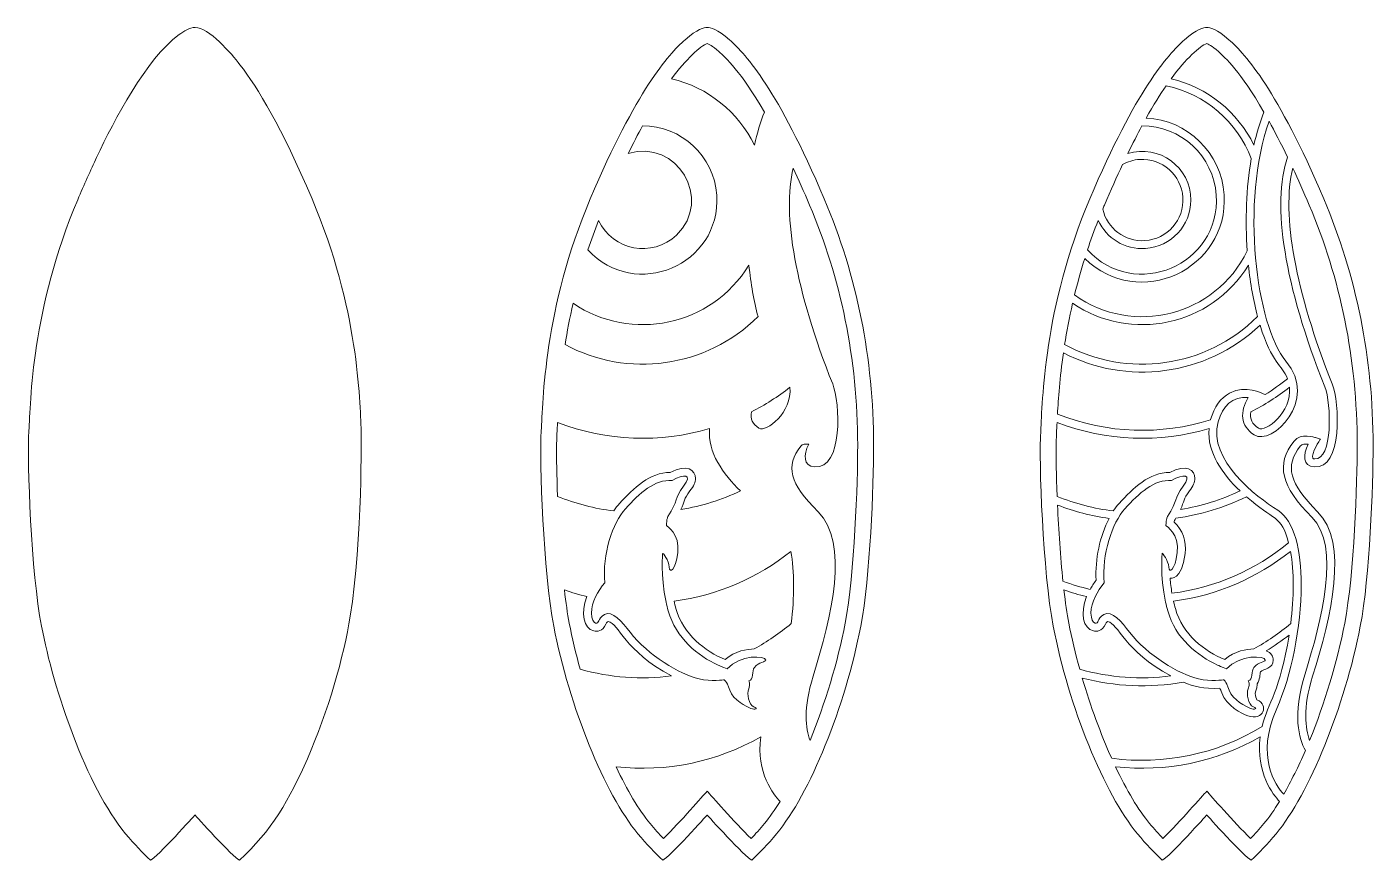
# Model space of a CAD drawing. Header units: inches. Extents: x 92 to 771, y 6 to 426.
import ezdxf

# ---------------------------------------------------------------- set-up
doc = ezdxf.new("R2010")
doc.units = ezdxf.units.IN
doc.header["$MEASUREMENT"] = 0
doc.layers.add('_U+0421_U+043B_U+043E_U+0439 1', color=7, linetype='Continuous')

# ---------------------------------------------------------------- blocks, each defined once
blk = doc.blocks.new('block 2')
at = {"layer": '_U+0421_U+043B_U+043E_U+0439 1', "color": 1, "lineweight": 9, "true_color": 0xff0000}
for points, knots in [([(168.9, 422.35), (170.97, 423.89), (174.3, 425.98), (176.88, 425.87), (183.73, 426.18), (195.34, 412.62), (199.55, 407.14), (208.47, 395.53), (220.5, 375.64), (235.9, 339.48), (259.35, 284.38), (260.07, 237.98), (260.66, 222.56), (260.65, 222.67), (261.46, 167.94), (255.2, 129.06), (251.94, 108.78), (244.01, 81.19), (233.54, 57.2), (224.73, 37.02), (215.22, 20.41), (199.3, 6.13), (196.26, 7.2), (176.86, 28.86), (176.86, 28.86), (176.86, 28.86), (157.54, 7.23), (154.44, 6.13), (150.54, 9.64), (146.36, 14.02), (141.87, 19.42), (121.96, 43.39), (105.62, 91.87), (99.42, 124.06), (94.28, 150.74), (92.08, 206.72), (93.09, 222.55), (93.89, 236.8), (94.4, 284.13), (117.68, 339.07), (120.87, 346.59), (124.23, 354.06), (127.23, 360.42), (136.25, 379.52), (151.96, 409.77), (168.9, 422.35)], [0, 0, 0, 0, 1, 1, 1, 2, 2, 2, 3, 3, 3, 4, 4, 4, 5, 5, 5, 6, 6, 6, 7, 7, 7, 8, 8, 8, 9, 9, 9, 10, 10, 10, 11, 11, 11, 12, 12, 12, 13, 13, 13, 14, 14, 14, 15, 15, 15, 15]), ([(424.1, 419.72), (415.35, 411.9), (399.71, 394.59), (376.25, 339.48), (352.79, 284.37), (352.41, 236.87), (351.49, 222.55), (350.51, 207.17), (352.59, 151.2), (357.82, 124.06), (365.64, 83.47), (383.61, 39.47), (400.27, 19.42), (404.76, 14.03), (408.94, 9.64), (412.84, 6.13), (415.94, 7.23), (435.26, 28.86), (435.26, 28.86), (435.26, 28.86), (454.66, 7.2), (457.7, 6.13), (461.6, 9.63), (465.79, 14.02), (470.28, 19.42), (486.94, 39.47), (504.91, 83.47), (512.73, 124.06), (517.51, 148.87), (519.16, 194.8), (519.16, 215.29), (519.16, 258.96), (510.81, 300.68), (494.3, 339.48), (470.84, 394.59), (455.2, 411.9), (446.45, 419.72), (440.27, 425.24), (436.79, 425.94), (435.27, 425.87), (433.76, 425.94), (430.28, 425.24), (424.1, 419.72)], [0, 0, 0, 0, 1, 1, 1, 2, 2, 2, 3, 3, 3, 4, 4, 4, 5, 5, 5, 6, 6, 6, 7, 7, 7, 8, 8, 8, 9, 9, 9, 10, 10, 10, 11, 11, 11, 12, 12, 12, 13, 13, 13, 14, 14, 14, 14]), ([(676.09, 419.72), (667.34, 411.9), (651.7, 394.59), (628.24, 339.48), (604.78, 284.37), (604.4, 236.87), (603.48, 222.55), (602.49, 207.17), (604.58, 151.2), (609.81, 124.06), (617.63, 83.47), (635.6, 39.47), (652.26, 19.42), (656.75, 14.03), (660.93, 9.64), (664.83, 6.13), (667.93, 7.23), (687.25, 28.86), (687.25, 28.86), (687.25, 28.86), (706.65, 7.2), (709.69, 6.13), (713.59, 9.63), (717.78, 14.02), (722.26, 19.42), (738.93, 39.47), (756.9, 83.47), (764.72, 124.06), (769.49, 148.87), (771.15, 194.8), (771.15, 215.29), (771.15, 258.96), (762.8, 300.68), (746.28, 339.48), (722.82, 394.59), (707.18, 411.9), (698.43, 419.72), (692.26, 425.24), (688.78, 425.94), (687.26, 425.87), (685.74, 425.94), (682.27, 425.24), (676.09, 419.72)], [0, 0, 0, 0, 1, 1, 1, 2, 2, 2, 3, 3, 3, 4, 4, 4, 5, 5, 5, 6, 6, 6, 7, 7, 7, 8, 8, 8, 9, 9, 9, 10, 10, 10, 11, 11, 11, 12, 12, 12, 13, 13, 13, 14, 14, 14, 14]), ([(441.11, 413.76), (444.45, 410.78), (452.2, 403.85), (464.08, 383.27), (462.05, 378.12), (460.4, 372.53), (459.09, 366.65), (450.92, 383.17), (435.69, 395.7), (417.26, 400.07), (424.42, 409.87), (431.93, 416.6), (435.27, 417.83), (435.89, 417.61), (437.78, 416.74), (441.11, 413.76)], [0, 0, 0, 0, 1, 1, 1, 2, 2, 2, 3, 3, 3, 4, 4, 4, 5, 5, 5, 5]), ([(693.1, 413.76), (696.43, 410.78), (704.19, 403.85), (716.07, 383.27), (714.04, 378.12), (712.38, 372.53), (711.07, 366.65), (702.9, 383.17), (687.68, 395.7), (669.25, 400.07), (676.48, 409.97), (683.98, 416.62), (687.26, 417.83), (687.87, 417.61), (689.77, 416.74), (693.1, 413.76)], [0, 0, 0, 0, 1, 1, 1, 2, 2, 2, 3, 3, 3, 4, 4, 4, 5, 5, 5, 5]), ([(625.7, 309.47), (652.78, 282.82), (698.44, 303.93), (696.01, 341.6), (694.63, 362.78), (677.45, 379.24), (656.73, 380.22), (660.45, 386.86), (663.79, 392.21), (666.75, 396.53), (686.58, 392.4), (702.68, 378.25), (709.72, 359.79), (707.14, 344.88), (706.59, 328.59), (707.65, 313.21), (691.57, 280.26), (650.03, 269.99), (620.56, 291.03), (622.01, 296.96), (623.71, 303.12), (625.7, 309.47)], [0, 0, 0, 0, 1, 1, 1, 2, 2, 2, 3, 3, 3, 4, 4, 4, 5, 5, 5, 6, 6, 6, 7, 7, 7, 7]), ([(402.56, 376.27), (422.16, 376.38), (438.74, 361.15), (440.03, 341.34), (442.33, 306.12), (398.81, 287.76), (375.1, 313.79), (376.71, 318.65), (378.51, 323.62), (380.48, 328.66), (387.56, 313.31), (407.62, 309.65), (419.69, 321.21), (438.58, 339.3), (419.77, 369.93), (395.41, 362.31), (397.92, 367.46), (400.31, 372.1), (402.56, 376.27)], [0, 0, 0, 0, 1, 1, 1, 2, 2, 2, 3, 3, 3, 4, 4, 4, 5, 5, 5, 6, 6, 6, 6]), ([(627.09, 313.79), (628.7, 318.65), (630.49, 323.62), (632.47, 328.66), (636.59, 319.72), (645.91, 313.78), (656.33, 314.46), (669.29, 315.3), (679.24, 326.08), (679.24, 338.89), (679.24, 355.47), (663.18, 367.25), (647.39, 362.31), (649.91, 367.46), (652.29, 372.1), (654.55, 376.27), (674.14, 376.38), (690.73, 361.15), (692.02, 341.34), (694.32, 306.12), (650.79, 287.76), (627.09, 313.79)], [0, 0, 0, 0, 1, 1, 1, 2, 2, 2, 3, 3, 3, 4, 4, 4, 5, 5, 5, 6, 6, 6, 7, 7, 7, 7]), ([(728.02, 360.47), (719.87, 336.59), (726.44, 295.78), (746.81, 244.68), (750.15, 236.3), (750.86, 207.59), (741.73, 208.35), (741.34, 208.39), (740.85, 208.48), (740.72, 208.75), (739.61, 211), (744.5, 218.17), (744.56, 218.27), (744.56, 218.27), (742.18, 219.11), (742.18, 219.11), (741.87, 219.22), (734.64, 221.7), (731.27, 217.25), (721.96, 205.69), (724.59, 194.58), (740.36, 178.9), (754.79, 164.56), (745.25, 126.99), (736.83, 99.98), (730.36, 79.23), (733.74, 67.27), (736.98, 61.38), (733.48, 53.26), (729.79, 45.78), (726.06, 39.28), (722.03, 43.73), (711.73, 58.31), (722.52, 82.48), (729.88, 98.96), (734.91, 123.8), (734.91, 144.87), (734.91, 162.28), (731.47, 177.11), (723.06, 182.51), (712.24, 189.45), (687.68, 207.68), (693.06, 227.1), (695.25, 234.97), (700.06, 240.14), (708.19, 239.37), (703.91, 232.22), (704.17, 225.01), (711.11, 220.51), (720.18, 214.64), (743.91, 237.99), (727.22, 257.7), (712.04, 275.6), (704.34, 338.09), (718.65, 378.7), (721.55, 373.44), (724.67, 367.41), (728.02, 360.47)], [0, 0, 0, 0, 1, 1, 1, 2, 2, 2, 3, 3, 3, 4, 4, 4, 5, 5, 5, 6, 6, 6, 7, 7, 7, 8, 8, 8, 9, 9, 9, 10, 10, 10, 11, 11, 11, 12, 12, 12, 13, 13, 13, 14, 14, 14, 15, 15, 15, 16, 16, 16, 17, 17, 17, 18, 18, 18, 19, 19, 19, 19]), ([(635.6, 336.34), (638.81, 343.88), (641.86, 350.67), (644.76, 356.81), (647.34, 358.26), (650.27, 359.18), (653.4, 359.39), (664.69, 360.12), (674.47, 351.54), (675.2, 340.25), (675.94, 328.88), (667.26, 319.18), (656.06, 318.45), (645.94, 317.79), (636.98, 324.58), (634.76, 334.33), (635.04, 335), (635.31, 335.67), (635.6, 336.34)], [0, 0, 0, 0, 1, 1, 1, 2, 2, 2, 3, 3, 3, 4, 4, 4, 5, 5, 5, 6, 6, 6, 6]), ([(486.93, 336.34), (502.55, 299.65), (511.16, 258.92), (511.16, 215.29), (511.16, 196.67), (509.62, 150.24), (504.87, 125.57), (501.07, 105.83), (494.63, 84.84), (487.13, 66.48), (484.97, 72.41), (483.63, 82.67), (488.66, 98.79), (498.14, 129.16), (506.99, 166.04), (491.2, 181.74), (476.87, 195.97), (474.49, 204.92), (482.44, 214.79), (483.25, 215.87), (484.96, 216), (486.46, 215.84), (483.79, 210.46), (483.62, 204.85), (489.41, 204.37), (504.03, 203.14), (502.23, 236.91), (498.54, 246.16), (479.96, 292.79), (472.93, 331.66), (478.62, 355.02), (481.27, 349.35), (484.04, 343.15), (486.93, 336.34)], [0, 0, 0, 0, 1, 1, 1, 2, 2, 2, 3, 3, 3, 4, 4, 4, 5, 5, 5, 6, 6, 6, 7, 7, 7, 8, 8, 8, 9, 9, 9, 10, 10, 10, 11, 11, 11, 11]), ([(738.92, 336.34), (754.54, 299.65), (763.15, 258.92), (763.15, 215.29), (763.15, 196.67), (761.61, 150.24), (756.86, 125.57), (753.06, 105.83), (746.61, 84.84), (739.12, 66.48), (736.95, 72.41), (735.62, 82.67), (740.65, 98.79), (750.12, 129.16), (758.97, 166.04), (743.19, 181.74), (728.86, 195.97), (726.47, 204.92), (734.43, 214.79), (735.24, 215.87), (736.95, 216), (738.45, 215.84), (735.78, 210.46), (735.61, 204.85), (741.4, 204.37), (756.02, 203.14), (754.22, 236.91), (750.53, 246.16), (731.94, 292.79), (724.92, 331.66), (730.61, 355.02), (733.25, 349.36), (736.02, 343.15), (738.92, 336.34)], [0, 0, 0, 0, 1, 1, 1, 2, 2, 2, 3, 3, 3, 4, 4, 4, 5, 5, 5, 6, 6, 6, 7, 7, 7, 8, 8, 8, 9, 9, 9, 10, 10, 10, 11, 11, 11, 11]), ([(367.58, 286.84), (396.93, 267.01), (437.3, 275.23), (456.28, 306.09), (457.25, 296.77), (458.81, 287.93), (460.89, 280.13), (434.51, 254.09), (395.04, 249.05), (363.55, 266.02), (364.58, 272.5), (365.89, 279.47), (367.58, 286.84)], [0, 0, 0, 0, 1, 1, 1, 2, 2, 2, 3, 3, 3, 4, 4, 4, 4]), ([(619.57, 286.84), (648.92, 267.01), (689.29, 275.23), (708.27, 306.09), (709.23, 296.77), (710.8, 287.93), (712.88, 280.13), (686.5, 254.09), (647.03, 249.05), (615.54, 266.02), (616.56, 272.5), (617.88, 279.47), (619.57, 286.84)], [0, 0, 0, 0, 1, 1, 1, 2, 2, 2, 3, 3, 3, 4, 4, 4, 4]), ([(614.91, 261.83), (646.67, 245.38), (686.48, 249.81), (714.12, 275.78), (720.06, 256.43), (725.28, 255.95), (727.94, 248.81), (724.38, 245.92), (720.65, 243.26), (716.79, 240.81), (714.77, 241.54), (707.06, 245.92), (698.79, 241.57), (694.24, 239.17), (691.01, 234.67), (689.21, 228.17), (689.2, 228.14), (689.19, 228.1), (689.18, 228.06), (664.28, 220.33), (637.08, 220.98), (611.94, 230.98), (612.36, 238.62), (613.09, 249.17), (614.91, 261.83)], [0, 0, 0, 0, 1, 1, 1, 2, 2, 2, 3, 3, 3, 4, 4, 4, 5, 5, 5, 6, 6, 6, 7, 7, 7, 8, 8, 8, 8]), ([(461.3, 223.87), (458.2, 225.88), (456.89, 228.5), (457.52, 232.04), (464.39, 235.56), (470.89, 239.73), (476.96, 244.51), (478.26, 231.86), (464.96, 221.5), (461.3, 223.87)], [0, 0, 0, 0, 1, 1, 1, 2, 2, 2, 3, 3, 3, 3]), ([(728.95, 244.51), (730.25, 231.86), (716.95, 221.5), (713.28, 223.87), (710.19, 225.88), (708.88, 228.5), (709.51, 232.04), (716.37, 235.56), (722.88, 239.73), (728.95, 244.51)], [0, 0, 0, 0, 1, 1, 1, 2, 2, 2, 3, 3, 3, 3]), ([(359.73, 226.72), (359.73, 226.73), (359.73, 226.75), (359.73, 226.76), (384.62, 217.18), (411.51, 216.38), (436.42, 223.65), (435.39, 211.69), (443.25, 200.67), (452.07, 192.24), (442.61, 187.8), (432.52, 184.6), (422.02, 182.84), (423.95, 187.08), (423.34, 187.99), (426.53, 192.21), (428.45, 194.75), (429.3, 196.7), (429.3, 198.55), (429.3, 202.75), (425.03, 206.01), (416.6, 201.53), (406.34, 201.72), (398.05, 193.63), (391.05, 185.96), (390.03, 184.84), (389.05, 183.53), (388.12, 182.12), (378.44, 183.33), (368.98, 185.78), (359.8, 189.44), (358.88, 212.57), (359.36, 219.46), (359.73, 226.72)], [0, 0, 0, 0, 1, 1, 1, 2, 2, 2, 3, 3, 3, 4, 4, 4, 5, 5, 5, 6, 6, 6, 7, 7, 7, 8, 8, 8, 9, 9, 9, 10, 10, 10, 11, 11, 11, 11]), ([(611.72, 226.72), (611.72, 226.73), (611.72, 226.75), (611.72, 226.76), (636.6, 217.18), (663.5, 216.38), (688.41, 223.65), (687.38, 211.69), (695.24, 200.67), (704.06, 192.24), (694.59, 187.8), (684.5, 184.6), (674.01, 182.84), (675.94, 187.08), (675.32, 187.99), (678.52, 192.21), (680.43, 194.75), (681.29, 196.7), (681.29, 198.55), (681.29, 202.75), (677.02, 206.01), (668.59, 201.53), (658.33, 201.72), (650.04, 193.63), (643.04, 185.96), (642.01, 184.84), (641.04, 183.53), (640.11, 182.12), (630.43, 183.33), (620.96, 185.78), (611.79, 189.44), (610.87, 212.57), (611.35, 219.46), (611.72, 226.72)], [0, 0, 0, 0, 1, 1, 1, 2, 2, 2, 3, 3, 3, 4, 4, 4, 5, 5, 5, 6, 6, 6, 7, 7, 7, 8, 8, 8, 9, 9, 9, 10, 10, 10, 11, 11, 11, 11]), ([(431.16, 97.45), (421.34, 99.68), (405.38, 109.45), (396.34, 120.96), (392.39, 126.27), (387.24, 132.13), (383.41, 129.95), (379.57, 127.77), (381, 125.14), (378.9, 125.59), (377.94, 125.79), (376.85, 127.64), (376.85, 130.68), (376.85, 136.12), (380.1, 141.74), (383.56, 145.97), (382.27, 160.14), (387.47, 176.1), (394.01, 183.27), (401.08, 191.01), (408.75, 198.23), (417.55, 197.48), (423.62, 201.01), (427.99, 200.78), (423.34, 194.62), (418.47, 188.18), (420.91, 187.67), (415.44, 179.28), (415.2, 178.9), (415.05, 178.29), (414.96, 177.85), (414.96, 177.85), (414.96, 177.85), (414.96, 177.85), (414.69, 176.45), (414.69, 174.77), (414.69, 174.77), (414.73, 174.67), (421.61, 170.45), (420.4, 161.16), (419.2, 151.91), (416.27, 150.48), (416.12, 153.86), (415.97, 157.25), (412.81, 160.93), (412.81, 160.93), (412.81, 160.83), (411.46, 150.08), (414.51, 136.21), (414.51, 136.21), (414.51, 136.21), (414.51, 136.21), (414.82, 134.78), (415.18, 133.32), (415.59, 131.83), (419.43, 117.96), (430.61, 109.05), (440.72, 104.42), (441.19, 104.22), (442.81, 103.44), (445.29, 102.58), (451.69, 109.86), (464.81, 109.26), (464.81, 106.97), (464.81, 105.95), (461.31, 106.13), (459.05, 103.26), (457.61, 101.42), (458.87, 97.13), (456.18, 96.43), (456.19, 96.33), (457.31, 94.91), (456.18, 92.48), (455.05, 90.06), (456.29, 84.31), (458.77, 83.35), (461.24, 82.39), (459.38, 81.88), (457.27, 82.61), (455.16, 83.35), (448.34, 86.73), (446.59, 91.81), (444.84, 96.88), (443.77, 97), (443.77, 97), (443.77, 97), (437.21, 96.07), (431.16, 97.45)], [0, 0, 0, 0, 1, 1, 1, 2, 2, 2, 3, 3, 3, 4, 4, 4, 5, 5, 5, 6, 6, 6, 7, 7, 7, 8, 8, 8, 9, 9, 9, 10, 10, 10, 11, 11, 11, 12, 12, 12, 13, 13, 13, 14, 14, 14, 15, 15, 15, 16, 16, 16, 17, 17, 17, 18, 18, 18, 19, 19, 19, 20, 20, 20, 21, 21, 21, 22, 22, 22, 23, 23, 23, 24, 24, 24, 25, 25, 25, 26, 26, 26, 27, 27, 27, 28, 28, 28, 29, 29, 29, 29]), ([(683.14, 97.45), (673.33, 99.68), (657.37, 109.45), (648.33, 120.96), (644.38, 126.27), (639.23, 132.13), (635.39, 129.95), (631.56, 127.77), (632.99, 125.14), (630.88, 125.59), (629.92, 125.79), (628.84, 127.64), (628.84, 130.68), (628.84, 136.12), (632.09, 141.74), (635.54, 145.97), (634.26, 160.14), (639.45, 176.1), (646, 183.27), (653.06, 191.01), (660.73, 198.23), (669.53, 197.48), (675.6, 201.01), (679.98, 200.78), (675.32, 194.62), (670.45, 188.18), (672.89, 187.67), (667.43, 179.28), (667.19, 178.9), (667.04, 178.29), (666.95, 177.85), (666.95, 177.85), (666.95, 177.85), (666.95, 177.85), (666.68, 176.45), (666.68, 174.77), (666.68, 174.77), (666.72, 174.67), (673.6, 170.45), (672.39, 161.16), (671.19, 151.91), (668.25, 150.48), (668.1, 153.86), (667.95, 157.25), (664.8, 160.93), (664.8, 160.93), (664.8, 160.83), (663.45, 150.08), (666.49, 136.21), (666.49, 136.21), (666.5, 136.21), (666.5, 136.21), (666.81, 134.78), (667.17, 133.32), (667.58, 131.83), (671.42, 117.96), (682.6, 109.05), (692.7, 104.42), (693.18, 104.22), (694.79, 103.44), (697.28, 102.58), (703.67, 109.86), (716.79, 109.26), (716.79, 106.97), (716.79, 105.95), (713.3, 106.13), (711.04, 103.26), (709.6, 101.42), (710.85, 97.13), (708.17, 96.43), (708.18, 96.33), (709.29, 94.91), (708.17, 92.48), (707.04, 90.06), (708.27, 84.31), (710.76, 83.35), (713.23, 82.39), (711.37, 81.88), (709.25, 82.61), (707.15, 83.35), (700.33, 86.73), (698.58, 91.81), (696.83, 96.88), (695.76, 97), (695.76, 97), (695.76, 97), (689.2, 96.07), (683.14, 97.45)], [0, 0, 0, 0, 1, 1, 1, 2, 2, 2, 3, 3, 3, 4, 4, 4, 5, 5, 5, 6, 6, 6, 7, 7, 7, 8, 8, 8, 9, 9, 9, 10, 10, 10, 11, 11, 11, 12, 12, 12, 13, 13, 13, 14, 14, 14, 15, 15, 15, 16, 16, 16, 17, 17, 17, 18, 18, 18, 19, 19, 19, 20, 20, 20, 21, 21, 21, 22, 22, 22, 23, 23, 23, 24, 24, 24, 25, 25, 25, 26, 26, 26, 27, 27, 27, 28, 28, 28, 29, 29, 29, 29]), ([(614.72, 146.71), (613.45, 158.88), (612.54, 172.54), (611.97, 185.07), (620.41, 181.85), (629.09, 179.6), (637.94, 178.36), (633.39, 169.51), (630.84, 157.67), (631.44, 147.23), (630.21, 145.62), (629.21, 144.08), (628.38, 142.61), (623.76, 143.69), (619.21, 145.06), (614.72, 146.71)], [0, 0, 0, 0, 1, 1, 1, 2, 2, 2, 3, 3, 3, 4, 4, 4, 5, 5, 5, 5]), ([(669.71, 140.62), (669.24, 143.34), (668.93, 145.89), (668.75, 148.2), (668.95, 148.32), (674.56, 146.84), (676.36, 160.64), (677.19, 167.01), (674.99, 172.6), (670.79, 176.56), (670.83, 176.88), (670.88, 177.15), (670.93, 177.32), (671.18, 177.71), (671.39, 178.07), (671.62, 178.43), (684.13, 180.2), (696.13, 183.9), (707.27, 189.32), (721.17, 177.21), (724.83, 180.15), (728.53, 166.11), (711.87, 152.39), (691.56, 143.45), (669.71, 140.62)], [0, 0, 0, 0, 1, 1, 1, 2, 2, 2, 3, 3, 3, 4, 4, 4, 5, 5, 5, 6, 6, 6, 7, 7, 7, 8, 8, 8, 8]), ([(477.61, 125.38), (471.82, 120.5), (465.58, 116.21), (458.97, 112.55), (455.38, 112.51), (449.4, 111.67), (444.3, 107.23), (434.24, 111.33), (423.04, 119.94), (419.45, 132.9), (419.09, 134.18), (418.78, 135.44), (418.5, 136.68), (440.32, 139.56), (460.64, 148.33), (477.5, 161.75), (479.32, 151.68), (479.25, 138.66), (477.61, 125.38)], [0, 0, 0, 0, 1, 1, 1, 2, 2, 2, 3, 3, 3, 4, 4, 4, 5, 5, 5, 6, 6, 6, 6]), ([(696.29, 107.23), (686.23, 111.33), (675.02, 119.94), (671.43, 132.9), (671.08, 134.18), (670.77, 135.44), (670.49, 136.68), (692.31, 139.56), (712.63, 148.33), (729.49, 161.75), (731.31, 151.68), (731.24, 138.66), (729.6, 125.38), (723.81, 120.5), (717.57, 116.21), (710.96, 112.55), (707.37, 112.51), (701.39, 111.67), (696.29, 107.23)], [0, 0, 0, 0, 1, 1, 1, 2, 2, 2, 3, 3, 3, 4, 4, 4, 5, 5, 5, 6, 6, 6, 6]), ([(365.68, 125.57), (364.75, 130.37), (363.93, 136.08), (363.21, 142.29), (366.97, 140.98), (370.76, 139.86), (374.6, 138.94), (371.29, 130.78), (372.89, 122.79), (378.06, 121.68), (379.62, 121.34), (382.49, 121.33), (384.1, 125.04), (384.37, 125.64), (384.5, 125.95), (385.27, 126.41), (390.89, 125.32), (393.36, 111.7), (417.19, 98.93), (401.93, 97), (386.24, 98.11), (371.17, 102.37), (369.01, 110.14), (367.14, 117.95), (365.68, 125.57)], [0, 0, 0, 0, 1, 1, 1, 2, 2, 2, 3, 3, 3, 4, 4, 4, 5, 5, 5, 6, 6, 6, 7, 7, 7, 8, 8, 8, 8]), ([(623.16, 102.37), (621, 110.14), (619.13, 117.95), (617.66, 125.57), (616.74, 130.37), (615.92, 136.08), (615.2, 142.29), (618.96, 140.98), (622.75, 139.86), (626.59, 138.94), (623.28, 130.78), (624.88, 122.79), (630.04, 121.68), (631.61, 121.34), (634.48, 121.33), (636.09, 125.04), (636.35, 125.64), (636.49, 125.95), (637.26, 126.41), (642.88, 125.32), (645.35, 111.7), (669.18, 98.93), (653.91, 97), (638.22, 98.11), (623.16, 102.37)], [0, 0, 0, 0, 1, 1, 1, 2, 2, 2, 3, 3, 3, 4, 4, 4, 5, 5, 5, 6, 6, 6, 7, 7, 7, 8, 8, 8, 8]), ([(639.28, 57.44), (633.75, 69.72), (628.62, 83.66), (624.45, 97.87), (640.82, 93.61), (658.31, 92.8), (675.56, 95.85), (680.8, 93.62), (685.46, 92.23), (693.9, 92.8), (694.14, 92.28), (694.44, 91.53), (694.8, 90.51), (697.07, 83.9), (705.05, 79.84), (707.94, 78.84), (715.97, 76.04), (718.77, 84.26), (712.55, 86.94), (712.23, 87.41), (711.75, 88.75), (711.75, 90.13), (711.75, 91.3), (712.67, 92.14), (712.67, 94.59), (712.67, 94.71), (712.66, 94.84), (712.66, 94.96), (714.13, 97.12), (714.05, 99.8), (714.33, 100.95), (715.85, 102.61), (720.79, 102.47), (720.79, 106.97), (720.79, 108.76), (719.79, 110.61), (717.29, 111.6), (721.27, 114.03), (725.1, 116.69), (728.78, 119.57), (724.35, 91.36), (718.11, 85.59), (715.2, 73.42), (692.09, 59.32), (665.27, 53.98), (639.28, 57.44)], [0, 0, 0, 0, 1, 1, 1, 2, 2, 2, 3, 3, 3, 4, 4, 4, 5, 5, 5, 6, 6, 6, 7, 7, 7, 8, 8, 8, 9, 9, 9, 10, 10, 10, 11, 11, 11, 12, 12, 12, 13, 13, 13, 14, 14, 14, 15, 15, 15, 15]), ([(464.12, 24.54), (461.82, 21.76), (459.56, 19.23), (457.37, 16.95), (448.88, 25.43), (437.28, 38.62), (435.25, 40.86), (432.93, 38.29), (421.91, 25.67), (413.17, 16.95), (410.98, 19.23), (408.73, 21.76), (406.42, 24.54), (400.74, 31.37), (394.84, 41.38), (389.27, 53.17), (414.61, 50.34), (440.07, 55.56), (462.23, 68.2), (459.85, 50.04), (468.95, 38.87), (471.97, 35.72), (469.34, 31.43), (466.71, 27.65), (464.12, 24.54)], [0, 0, 0, 0, 1, 1, 1, 2, 2, 2, 3, 3, 3, 4, 4, 4, 5, 5, 5, 6, 6, 6, 7, 7, 7, 8, 8, 8, 8]), ([(716.11, 24.54), (713.81, 21.76), (711.55, 19.23), (709.36, 16.95), (700.87, 25.43), (689.27, 38.62), (687.24, 40.86), (684.91, 38.29), (673.89, 25.67), (665.16, 16.95), (662.97, 19.23), (660.72, 21.76), (658.41, 24.54), (652.73, 31.37), (646.83, 41.38), (641.25, 53.17), (666.6, 50.34), (692.06, 55.56), (714.22, 68.2), (711.84, 50.04), (720.93, 38.87), (723.96, 35.72), (721.33, 31.43), (718.7, 27.65), (716.11, 24.54)], [0, 0, 0, 0, 1, 1, 1, 2, 2, 2, 3, 3, 3, 4, 4, 4, 5, 5, 5, 6, 6, 6, 7, 7, 7, 8, 8, 8, 8])]:
    blk.add_open_spline(points, degree=3, knots=knots, dxfattribs=at)

msp = doc.modelspace()

# ---------------------------------------------------------------- block references
at = {"layer": '_U+0421_U+043B_U+043E_U+0439 1'}
msp.add_blockref('block 2', (0, 0), dxfattribs=at)

doc.saveas('drawing.dxf')
